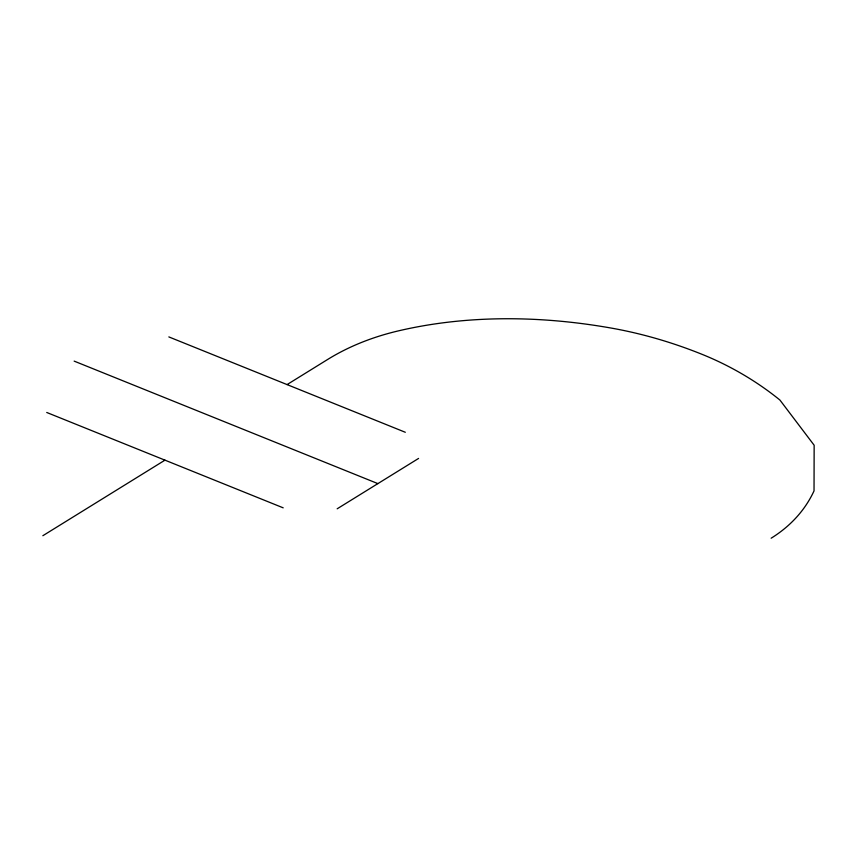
<?xml version="1.0" encoding="UTF-8"?>
<svg xmlns="http://www.w3.org/2000/svg" width="857" height="857" viewBox="0 0 857 857"><rect width="100%" height="100%" fill="white"/><g stroke="black" fill="none" stroke-linecap="round" stroke-linejoin="round"><path stroke-width="1.29" d="M42.85 535.721L164.962 460.155M287.074 384.589L327.77 359.394A335.88 232.9 26.9 0 1 398.355 330.888A507.419 351.852 26.9 0 1 610.923 328.017A335.88 232.9 26.9 0 1 702.097 354.348A214.464 148.711 26.9 0 1 779.924 400.048L814.15 445.233L814.032 490.879A214.464 148.711 26.9 0 1 771.15 538.207M337.176 508.801L418.58 458.431M168.84 336.908L405.307 432.271M74.152 361.118L377.883 483.616M46.728 412.474L283.196 507.837"/></g></svg>
